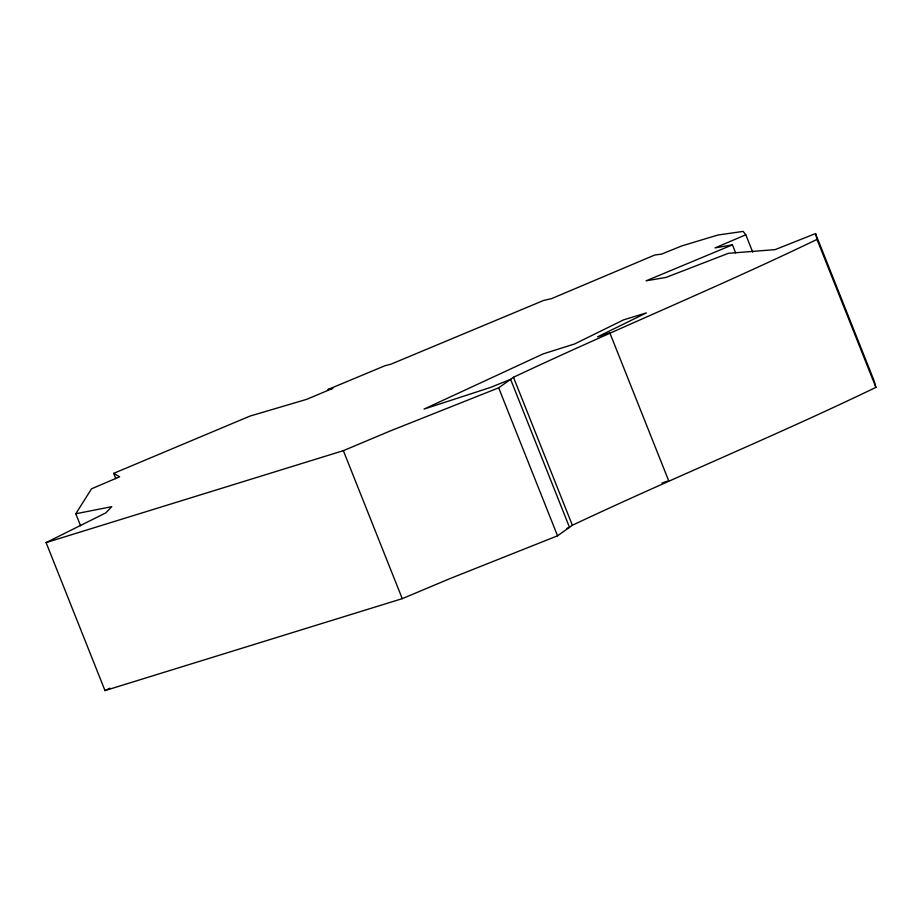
<?xml version="1.0" encoding="UTF-8"?>
<svg xmlns="http://www.w3.org/2000/svg" width="922" height="922" viewBox="0 0 922 922"><rect width="100%" height="100%" fill="white"/><g stroke="black" fill="none" stroke-linecap="round" stroke-linejoin="round"><path stroke-width="1.38" d="M80.571 525.759L75.8 513.761L91.52 488.81L119.63 476.812L113.717 473.343L250.012 416.076L306.761 399.307L332.807 388.358L327.909 389.533L384.9 365.757L391.251 364.063L543.611 300.445L551.563 298.624L654.735 255.025L661.581 254.115L681.761 245.932L717.869 235.029L743.132 231.41L745.806 234.764L752.709 252.098M815.521 233.589L817.007 239.397C716.878 287.71 613.983 329.811 513.473 377.271L498.664 387.828L390.974 430.666L343.353 450.662L46.1 542.597L104.993 690.59L402.246 598.655L449.867 578.647L557.556 535.809L572.366 525.263C672.876 477.803 775.771 435.703 875.9 387.378L874.413 381.57L815.521 233.589L775.148 249.62L728.345 253.331L666.03 277.418L646.057 280.841L732.437 244.849L735.618 252.847M46.1 542.597L105.765 512.909L111.769 506.662L75.8 513.761M104.993 690.59L109.96 688.181M745.806 234.764L715.046 247.914L732.437 244.849M566.984 528.341L569.496 527.326L510.604 379.345L490.481 387.447L424.051 409.08L543.058 353.933L574.59 343.964L623.618 319.853L646.391 312.892L597.594 336.818L609.811 332.819L668.704 480.811L661.915 483.024M817.007 239.397L875.9 387.378M513.473 377.271L572.366 525.263M498.664 387.828L557.556 535.809M343.353 450.662L402.246 598.655M113.717 473.343L115.838 478.679"/></g></svg>
